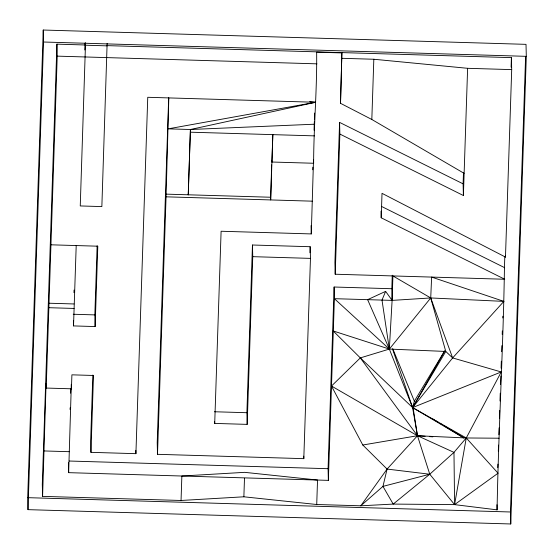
<?xml version="1.0" encoding="UTF-8"?>
<svg xmlns="http://www.w3.org/2000/svg" width="554" height="554" viewBox="0 0 554 554"><rect width="100%" height="100%" fill="white"/><g stroke="black" fill="none" stroke-linecap="round" stroke-linejoin="round"><path stroke-width="0.83" d="M168.811 98.19L166.061 196.829L157.502 454.315L303.8 458.657L310.462 258.379L310.171 246.717L252.465 245.007L246.89 412.716L247.174 424.378L214.71 423.415L214.668 421.746M271.64 164.877L270.664 199.932L272.831 134.643L271.924 162.024L313.619 163.257C313.716 126.201 317.137 89.242 316.639 52.173L341.887 52.921L340.523 103.314L371.824 119.477L464.127 173.347M214.71 423.415L221.101 231.247L311.272 233.927L313.529 159.441L313.619 163.257M85.441 44.992L56.93 44.147L42.298 484.383L42.589 496.37L181.047 500.477L243.871 496.799L316.722 504.507L360.772 505.809L393.201 504.085L454.585 504.625L497.07 509.853C498.531 429.08 503.254 348.341 504.452 267.589L381.692 206.51M42.589 496.37L46.079 383.569L46.19 388.056L71.438 388.804L71.902 374.829L93.494 375.474L90.946 452.341L135.91 453.671L147.752 97.289L315.648 102.268L190.41 129.504L168.167 128.847L315.648 102.268L309.644 101.617M499.085 438.214L466.253 437.972L417.467 435.735L387.087 469.072L382.959 486.384L393.201 504.085L429.766 474.231L453.975 452.376L466.253 437.972L501.238 371.956L452.646 357.932L445.776 351.451L389.337 349.075L333.176 330.946L360.315 357.905L412.591 407.578L466.253 437.972L498.06 473.206L454.585 504.625L429.766 474.231L417.467 435.735L412.591 407.578L389.337 349.075L392.107 300.393L391.816 288.731L334.11 287.02L334.394 298.682L328.356 480.366L68.654 472.659L71.334 384.317L71.438 388.804M27.7 497.665L43.24 30.027L526.009 44.348L526.3 56.335L510.76 523.973L27.991 509.652L27.7 497.665L510.463 511.986L510.76 523.973M27.991 509.652L43.537 42.014L43.24 30.027M46.19 388.056L57.221 56.134L56.93 44.147M70.081 409.51L70.136 407.792M70.621 393.201L70.767 388.908M73.966 292.651L74.049 290.054M50.954 244.806L97.795 246.198L95.122 326.555L73.53 325.918L76.203 245.554M84.769 49.978L84.997 43.067M85.538 42.72L80.254 205.943L101.853 206.587L107.13 43.364M92.837 375.037L90.655 440.672L90.946 452.341M95.122 326.555L94.838 314.894L97.137 245.761M168.686 97.511L157.218 442.646L157.502 454.315M190.41 129.504L188.242 194.793L190.41 129.504L314.243 124.214M181.047 500.477L181.864 476.018L244.681 472.34L317.532 480.048L316.722 504.507M243.871 496.799L244.487 478.247M247.174 424.378L252.749 256.668L252.465 245.007M309.97 252.762L310.171 246.717M312.733 169.794L312.816 167.218M314.049 130.232L314.333 121.638M314.388 119.927L314.617 113.064M328.356 480.366L328.072 468.705L334.11 287.02M339.581 122.392L339.865 134.054L463.393 195.52L463.102 183.852L339.581 122.392L334.921 262.561L335.205 274.223L504.736 279.258L381.207 217.791L381.048 211.122M341.887 52.921L340.523 103.314M335.205 274.223L339.865 134.054M371.824 119.477L373.825 59.25L342.019 58.309M381.207 217.791L382.018 193.332L505.47 257.084L511.702 69.617L511.411 57.63L107.047 45.629M391.816 288.731L392.267 275.234M463.102 183.852L463.476 172.772M463.393 195.52L467.618 68.308L373.825 59.25M497.783 467.597L497.901 464.134M498.33 451.164L498.531 445.111M498.877 434.731L499.106 427.813M499.424 418.298L499.68 410.514M499.999 400.999L500.255 393.215M500.539 384.566L500.83 375.917M501.086 368.133L501.315 361.215M501.633 351.7L501.834 345.648M502.208 334.401L502.326 330.939M502.755 317.968L502.81 316.237M504.424 267.804L504.819 256.509M511.093 67.145L511.411 57.63M510.463 511.986L525.607 56.453M392.523 348.992L412.591 407.578L445.776 351.451L430.728 297.955L431.628 277.083L503.863 301.383L452.646 357.932L412.591 407.578L463.816 437.902M466.253 437.972L454.585 504.625L453.975 452.376L417.467 435.735L331.493 386.041L360.315 357.905L389.337 349.075L430.728 297.955L503.863 301.383M501.238 371.956L412.591 407.578L414.357 401.179L444.62 350.917M430.728 297.955L392.918 275.934L392.107 300.393L385.619 291.369L381.997 300.095L389.337 349.075L334.394 298.682L392.107 300.393L430.728 297.955L452.646 357.932M412.591 407.578L444.751 350.952M387.087 469.072L360.772 505.809L382.959 486.384L429.766 474.231L387.087 469.072L362.787 445.007L331.493 386.041M385.619 291.369L367.621 299.666L389.337 349.075M362.787 445.007L417.467 435.735L425.133 436.289M43.537 42.014L526.3 56.335M85.6 45.22L107.192 45.864M57.221 56.134L316.923 63.842M467.618 68.308L511.702 69.617M190.479 132.198L314.534 135.875M165.992 194.135L270.594 197.238M166.061 196.829L312.359 201.171M252.749 256.668L310.462 258.379M48.752 303.211L74.001 303.959M48.863 307.699L74.111 308.446M73.246 314.25L94.838 314.894M214.426 411.754L246.89 412.716M44.098 450.949L69.354 451.697M69.229 461.025L328.072 468.705M429.398 436.594L432.806 436.836M432.861 419.004L434.336 419.904M435.811 420.805L438.027 422.148M440.236 423.498L441.711 424.399M443.92 425.742L463.83 437.875M360.315 357.905L417.467 435.735L413.09 407.723M392.807 348.868L414.357 401.179M505.428 255.422L505.47 257.084M496.945 504.715L497.07 509.853M311.071 225.596L311.272 233.927M303.744 456.157L303.8 458.657M271.896 160.895L271.924 162.024M135.827 450.34L135.91 453.671M73.412 320.918L73.53 325.918M68.412 462.666L68.654 472.659"/></g></svg>
